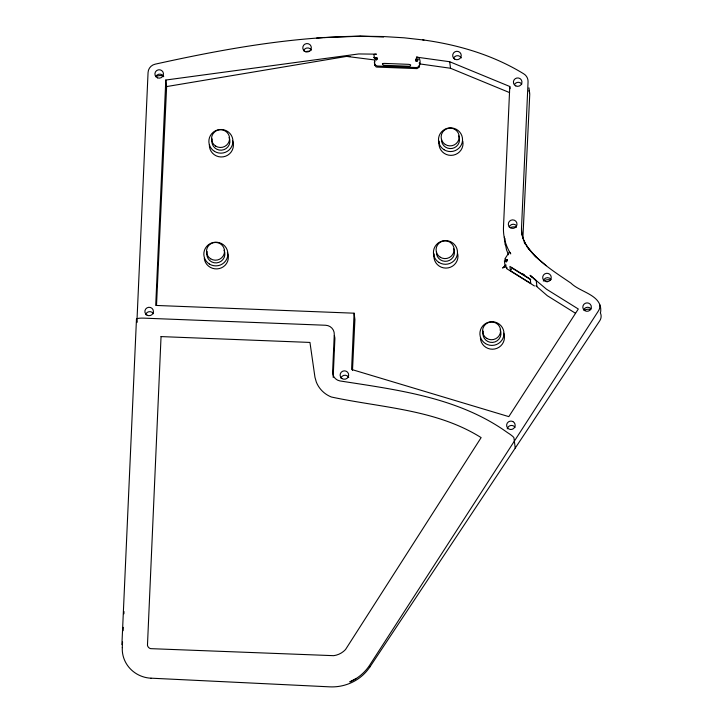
<?xml version="1.0" encoding="UTF-8"?>
<svg xmlns="http://www.w3.org/2000/svg" width="723" height="723" viewBox="0 0 723 723"><rect width="100%" height="100%" fill="white"/><g stroke="black" fill="none" stroke-linecap="round" stroke-linejoin="round"><path stroke-width="1.08" d="M506.931 259.783L505.269 260.642L506.868 260.126L505.937 261.753C509.2 258.852 502.946 260.461 507.329 260.018L506.615 260.632C506.064 263.371 504.871 257.74 506.082 259.548C506.606 259.702 506.968 261.301 506.208 261.952L507.329 260.018L505.287 259.665L507.329 260.018L506.832 260.822M374.478 63.028C374.903 58.744 373.71 64.13 375.264 65.124M374.541 61.139L374.586 64.492C374.234 61.789 374.984 68.161 377.451 67.103L417.008 68.613L419.286 67.122L419.756 63.904L450.519 68.26L509.579 92.598M376.71 58.554L376.674 59.864L376.746 57.614L375.391 57.614L374.713 58.337L376.746 57.614C376.773 59.955 375.797 56.828 375.002 57.921C373.972 57.054 377.18 61.211 376.421 58.5L376.746 57.614L374.993 58.934L376.276 57.605L376.34 59.828L376.349 57.876L375.192 59.196L376.276 57.605M415.779 60.542L415.833 59.141L417.975 59.385L416.15 59.494L417.026 61.039L415.815 59.611L417.704 60.325L415.833 59.141L416.421 61.319C416.105 59.964 416.963 58.5 417.939 59.711L416.15 59.494L417.288 60.84L415.815 59.611M121.898 644.654L136.466 319.204A7.528 1.356 2.6 0 1 143.805 318.138L325.657 325.26A9.038 8.884 -7.3 0 1 334.279 334.487L332.607 371.857A9.028 8.875 -7.3 0 0 339.873 380.922C397.713 389.932 458.463 397.37 507.401 432.553A7.528 1.057 32.6 0 1 513.936 437.84L515.228 448.079M373.981 54.587A3.037 0.551 0.9 0 1 374.487 54.361L376.43 54.162L358.744 53.945L165.802 80.036L155.716 305.431L354.098 313.195L354.912 319.548L352.49 370.447M165.802 80.036L166.633 86.57L156.502 305.413M354.098 313.195L351.586 369.453L508.811 416.629L578.31 309.01L546.461 289.182L531.044 276.204M510.058 88.667L509.778 86.489L449.688 61.726L416.394 57.108C421.581 56.521 421.138 67.591 416.394 67.546L377.307 66.01L375.219 65.061M509.778 86.489L503.479 227.284C503.072 236.647 505.748 245.992 510.745 253.89L509.823 252.454M600.65 312.155C602.63 294.749 580.379 292.598 571.016 283.181C556.511 273.294 541.265 263.75 529.842 250.176C524.753 243.976 521.057 236.177 521.518 227.998L528.061 81.798A9.047 8.893 -7.3 0 0 523.696 73.809C493.502 55.255 458.924 44.925 423.994 40.045L404.103 37.813L383.145 36.53L360.036 36.213C290.863 36.873 222.458 49.281 155.12 64.184A9.038 8.884 -7.3 0 0 148.061 72.508L136.882 322.467L136.466 319.204M122.277 647.627L122.549 641.988M123.091 630.718L123.244 627.338M123.895 613.818L124.004 611.559M522.865 238.5L529.724 94.74A9.038 8.703 7 0 0 528.938 90.755M532.083 277.135L530.067 275.3L535.734 280.144M423.994 40.045L422.72 39.882M416.764 59.205L415.797 60.081L416.737 61.202L415.96 59.593M536.565 286.181L535.851 285.865M502.792 267.998L505.901 265.007M536.936 286.407L536.213 280.768L534.794 279.286M419.349 65.612L419.485 66.697L419.457 65.242M373.981 54.587L374.46 58.59M419.62 62.82L419.087 63.082M375.644 59.738L377.37 58.825M376.059 58.265L375.436 59.413L375.906 58.021M376.421 58.5L376.014 59.738L376.448 57.985M533.682 278.4L535.598 280M506.181 259.358L506.606 261.211L506.968 260.325L505.513 261.247L506.877 259.909L505.232 259.982L506.48 259.684M504.88 258.915L509.417 251.911L509.769 252.372M510.465 270.745L509.914 266.389L530.221 279.042L530.781 283.398L510.465 270.745L512.164 268.125L530.781 279.729M369.923 666.922L599.747 320.795A8.875 8.549 7 0 0 600.985 314.704L600.316 312.634M374.713 58.337L375.824 57.75M508.495 254.776L506.498 249.76L505.44 244.329M506.615 260.632L505.711 261.518L506.859 260.054M502.81 267.89L506.001 265.169M324.284 37.614L360.036 36.213M349.914 681.816L355.824 678.752M506.471 260.388L505.368 260.958L506.407 259.964M504.329 267.492L506.028 266.697M375.056 58.192L376.294 57.741L375.716 59.602L376.584 58.057L376.692 59.015L375.391 57.614M166.633 86.57L346.588 56.403L349.968 56.53M506.733 267.962L507.203 267.917M316.566 38.129L324.555 37.46M416.276 59.304C419.349 59.051 415.815 61.039 416.096 61.383L415.942 60.072M360.208 36.168L383.579 37M373.646 57.46L375.906 57.551M150.999 678.174L329.778 686.85A45.459 43.796 7 0 0 369.905 666.913M346.588 56.403L374.134 59.892M415.77 60.325L417.207 60.849M506.163 267.167L506.624 267.338M416.466 59.846L417.849 60.027L416.71 59.485M522.205 273.511L524.356 274.776M506.507 268.567L534.424 285.956M575.4 313.204L547.302 295.707L536.981 286.751M416.222 60L417.514 60.596L416.565 59.738M546.208 265.703L536.909 257.74L529.842 250.176M535.743 256.855L526.796 246.498M529.697 250.004L525.621 244.058L523.316 239.177M374.704 64.293L374.541 63.859L374.677 64.943M524.175 242.187L525.097 243.976M523.036 238.4L521.78 233.258L521.518 227.998M534.622 279.141L534.731 279.602M505.196 244.835L504.365 237.108M504.392 260.759L505.088 266.2M449.688 61.726L450.519 68.26M528.965 87.826L529.57 92.716M599.674 304.537L599.837 306.416A8.775 8.622 -7.3 0 1 598.472 310.854L369.805 664.988A45.16 44.401 -7.3 0 1 350.031 681.816M150.999 678.21A30.041 28.938 7 0 1 122.295 647.627M334.342 335.707A9.038 8.884 -7.3 0 1 334.866 339.105L333.195 376.484A9.028 8.875 -7.3 0 0 333.204 377.424M232.661 140.922A12.038 11.839 -7.3 0 1 223.28 156.819A12.038 11.839 -7.3 0 1 209.363 144.663M500.108 329.76A9.028 8.884 -7.3 0 1 492.625 342.422A9.028 8.884 -7.3 0 1 483.271 331.107M503.696 333.176A12.038 11.839 -7.3 0 1 494.785 348.983A12.038 11.839 -7.3 0 1 480.397 337.858M227.365 252.77A12.074 11.631 7 0 1 219.331 268.558A12.074 11.631 7 0 1 204.275 258.391M229.074 137.515A9.028 8.884 -7.3 0 1 221.59 150.176A9.028 8.884 -7.3 0 1 212.237 138.852M224.04 250.221A9.028 8.884 -7.3 0 1 216.557 262.883A9.028 8.884 -7.3 0 1 207.203 251.568M462.801 141.148A12.038 11.839 -7.3 0 1 450.953 155.373A12.038 11.839 -7.3 0 1 439.213 141.157M457.749 253.872A12.038 11.839 -7.3 0 1 445.901 268.097A12.038 11.839 -7.3 0 1 434.161 253.89M453.628 248.631A9.028 8.884 -7.3 0 1 447.23 261.148A9.028 8.884 -7.3 0 1 436.439 252.092M458.68 135.906A9.028 8.884 -7.3 0 1 452.282 148.423A9.028 8.884 -7.3 0 1 441.491 139.367M145.585 314.722A4.284 4.211 -7.3 0 1 151.884 312.209L152.761 312.878A4.284 4.211 -7.3 0 1 153.439 313.755M155.797 76.674A4.284 4.211 -7.3 0 1 163.714 76.719M156.439 76.493A8.052 7.763 7 0 1 162.558 75.852M303.533 50.872A4.284 4.211 -7.3 0 1 311.414 50.158M305.54 51.776A8.052 7.763 7 0 1 309.679 51.351M453.438 58.608A4.284 4.211 -7.3 0 1 461.319 57.903M514.396 84.663A4.284 4.211 -7.3 0 1 521.798 84.121M509.155 227.022A4.338 4.266 -7.3 0 1 516.565 225.766M510.302 227.7A8.052 7.763 7 0 1 516.439 227.248M543.316 281.075A4.284 4.211 -7.3 0 1 551.071 279.485M544.536 280.542A8.052 7.763 7 0 1 550.673 280.081M583.624 310.031A4.284 4.211 -7.3 0 1 590.917 308.712M584.654 310.059A8.052 7.763 7 0 1 590.79 309.598M507.266 428.829A4.284 4.211 -7.3 0 1 512.318 425.522L513.366 425.883A4.284 4.211 -7.3 0 1 515.029 427.32M340.876 378.156A4.284 4.211 -7.3 0 1 348.757 377.442M161.048 336.593L147.465 645.268A4.401 4.329 -7.3 0 0 150.628 648.648L333.674 655.671A19.503 19.169 -7.3 0 0 345.513 649.561L481.129 437.614C436.159 409.308 381.843 407.826 331.414 397.017A27.094 26.643 -7.3 0 1 316.303 382.024L314.957 377.261L309.959 342.431L161.048 336.593M374.722 60.66L374.523 62.151L374.722 60.66M382.44 63.769L383.145 65.034A3.082 0.551 2.6 0 0 384.708 65.305L408.739 66.245A3.082 0.551 2.6 0 0 410.248 66.091L410.691 64.971L410.058 64.609A3.082 0.551 2.6 0 0 408.495 64.338L384.464 63.398A3.082 0.551 2.6 0 0 382.955 63.543L382.44 63.769M504.871 238.834L504.401 239.304L504.871 238.834M547.266 281.699L546.154 281.645A4.284 4.211 -7.3 0 1 543.497 275.047A4.284 4.211 -7.3 0 1 550.709 275.436A4.284 4.211 -7.3 0 1 547.266 281.699M512.815 421.527L511.757 421.175A4.284 4.211 -7.3 0 0 506.733 426.299A4.284 4.211 -7.3 0 0 513.556 428.585A4.284 4.211 -7.3 0 0 512.815 421.527M214.433 151.333A12.038 11.839 -7.3 0 0 232.933 141.789A12.038 11.839 -7.3 0 0 215.346 130.836A12.038 11.839 -7.3 0 0 214.433 151.333M486.733 338.364A9.028 8.884 -7.3 0 0 500.605 331.206A9.028 8.884 -7.3 0 0 487.419 322.991A9.028 8.884 -7.3 0 0 486.733 338.364M485.467 343.588A12.038 11.839 -7.3 0 0 503.967 334.044A12.038 11.839 -7.3 0 0 486.38 323.091A12.038 11.839 -7.3 0 0 485.467 343.588M209.39 264.049A12.038 11.839 -7.3 0 0 227.89 254.505A12.038 11.839 -7.3 0 0 210.312 243.552A12.038 11.839 -7.3 0 0 209.39 264.049M215.698 146.109A9.028 8.884 -7.3 0 0 229.571 138.952A9.028 8.884 -7.3 0 0 216.385 130.736A9.028 8.884 -7.3 0 0 215.698 146.109M210.664 258.825A9.028 8.884 -7.3 0 0 224.537 251.667A9.028 8.884 -7.3 0 0 211.351 243.452A9.028 8.884 -7.3 0 0 210.664 258.825M444.039 149.733A12.038 11.839 -7.3 0 0 462.539 140.19A12.038 11.839 -7.3 0 0 444.952 129.236A12.038 11.839 -7.3 0 0 444.039 149.733M440.253 257.234A9.028 8.884 -7.3 0 0 454.125 250.077A9.028 8.884 -7.3 0 0 440.94 241.862A9.028 8.884 -7.3 0 0 440.253 257.234M438.988 262.458A12.038 11.839 -7.3 0 0 457.487 252.914A12.038 11.839 -7.3 0 0 439.9 241.961A12.038 11.839 -7.3 0 0 438.988 262.458M445.305 144.51A9.028 8.884 -7.3 0 0 459.186 137.352A9.028 8.884 -7.3 0 0 445.992 129.137A9.028 8.884 -7.3 0 0 445.305 144.51M454.659 59.069A4.284 4.211 -7.3 0 0 461.238 55.671A4.284 4.211 -7.3 0 0 454.984 51.776A4.284 4.211 -7.3 0 0 454.659 59.069M515.815 85.929A4.284 4.211 -7.3 0 0 521.961 81.826A4.284 4.211 -7.3 0 0 515.291 78.653A4.284 4.211 -7.3 0 0 515.815 85.929M510.14 227.628A4.338 4.266 -7.3 0 0 516.981 224.537A4.338 4.266 -7.3 0 0 510.863 220.262A4.338 4.266 -7.3 0 0 510.14 227.628M146.968 315.12A4.284 4.211 -7.3 0 0 153.43 311.514A4.284 4.211 -7.3 0 0 147.049 307.826A4.284 4.211 -7.3 0 0 146.968 315.12M157.497 77.831A4.284 4.211 -7.3 0 0 163.434 73.43A4.284 4.211 -7.3 0 0 156.611 70.601A4.284 4.211 -7.3 0 0 157.497 77.831M304.754 51.324A4.284 4.211 -7.3 0 0 311.333 47.935A4.284 4.211 -7.3 0 0 305.079 44.04A4.284 4.211 -7.3 0 0 304.754 51.324M584.645 310.565A4.284 4.211 -7.3 0 0 591.36 307.429A4.284 4.211 -7.3 0 0 585.269 303.289A4.284 4.211 -7.3 0 0 584.645 310.565M342.096 378.608A4.284 4.211 -7.3 0 0 348.676 375.219A4.284 4.211 -7.3 0 0 342.422 371.324A4.284 4.211 -7.3 0 0 342.096 378.608"/></g></svg>
